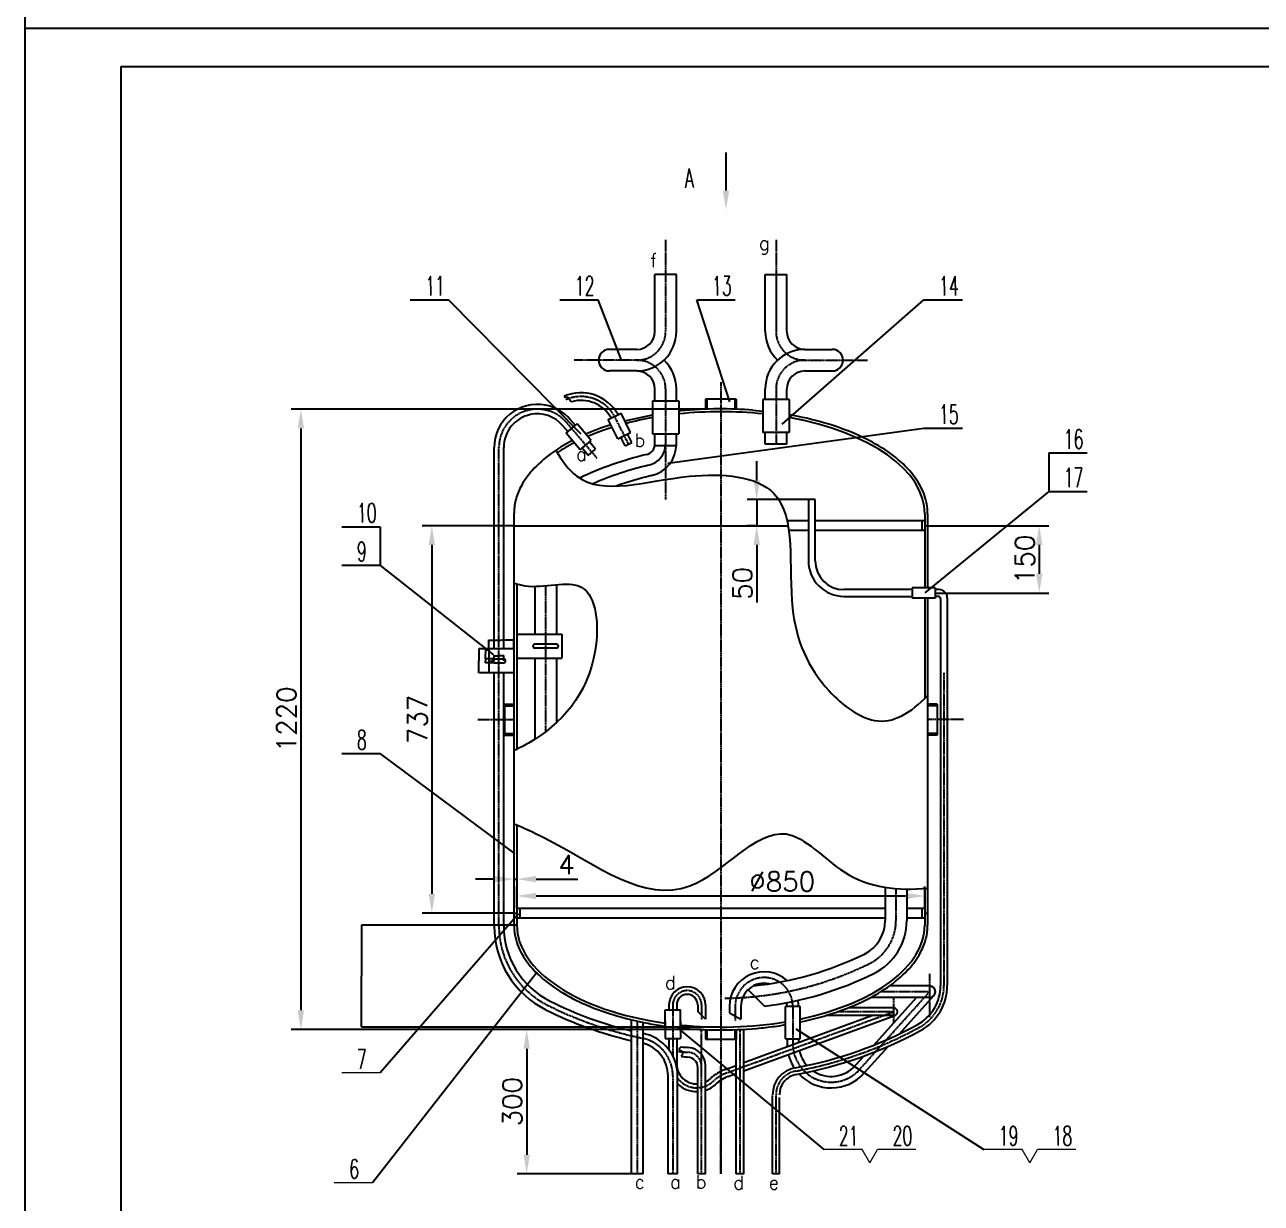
# Model space of a CAD drawing. Header units: inches. Extents: x 0 to 7007, y -4752 to 4752.
# Drawn here: x 0 to 2577, y -2449 to 7 of the extents above; entities that cross this region are included whole.
import ezdxf

# ---------------------------------------------------------------- set-up
doc = ezdxf.new("R2010")
doc.units = ezdxf.units.IN
doc.header["$MEASUREMENT"] = 0
doc.linetypes.add('DHX', pattern=[3.36, 2.5, -0.4, 0.06, -0.4])
doc.layers.add('jj', color=1, linetype='Continuous')
doc.layers.add('细直线', color=7, linetype='Continuous', lineweight=15)
doc.styles.add('HZ', font='txt.shx', dxfattribs={"width": 0.6, "height": 5, "bigfont": 'hztxt.shx'})
doc.styles.get("Standard").update_dxf_attribs({"font": 'txt', "bigfont": 'gbcbig.shx'})
doc.dimstyles.get("Standard").update_dxf_attribs({"dimtxt": 0.18, "dimasz": 0.18, "dimexe": 0.18, "dimexo": 0.0625, "dimgap": 0.09, "dimtad": 0, "dimtih": 1, "dimtoh": 1, "dimdec": 4, "dimzin": 0, "dimdsep": 46, "dimtxsty": 'Standard', "dimcen": 0.09, "dimadec": 0, "dimazin": 0, "dimtfac": 1, "dimtdec": 4, "dimtofl": 0, "dimtmove": 0, "dimatfit": 3, "dimfxl": 0, "dimtolj": 1, "dimtzin": 0, "dimarcsym": 0})
doc.dimstyles.new('xie大字体ISO-25', dxfattribs={"dimtxt": 40, "dimasz": 40, "dimexe": 20, "dimexo": 0, "dimgap": 10, "dimtad": 1, "dimtxsty": 'Standard', "dimcen": 2.5, "dimadec": 0, "dimazin": 0, "dimtfac": 1, "dimtmove": 0, "dimatfit": 3, "dimfxl": 0, "dimarcsym": 0})

# ---------------------------------------------------------------- blocks, each defined once
blk = doc.blocks.new('*D136')
at = {"color": 0, "lineweight": -2}
for p, q in [((1019.5, -1037), (828.3, -1037)), ((848.3, -1077), (848.3, -1804)), ((1019.5, -1844), (828.3, -1844))]:
    blk.add_line(p, q, dxfattribs=at)
at = {"color": 0}
for points in [[(841.6, -1077), (854.9, -1077), (848.3, -1037)], [(841.6, -1804), (854.9, -1804), (848.3, -1844)]]:
    blk.add_solid(points, dxfattribs=at)
at = {"layer": 'DEFPOINTS', "color": 0}
for p in [(1019.5, -1037), (848.3, -1844), (1019.5, -1844)]:
    blk.add_point(p, dxfattribs=at)
at = {"color": 0, "insert": (818.3, -1440.5), "char_height": 40, "attachment_point": 5, "rotation": 90}
blk.add_mtext('737', dxfattribs=at)
blk = doc.blocks.new('*D137')
at = {"color": 0, "lineweight": -2}
for p, q in [((1410.5, -2086.6), (1026, -2086.6)), ((1046, -2126.6), (1046, -2347.5)), ((1264.7, -2387.5), (1026, -2387.5))]:
    blk.add_line(p, q, dxfattribs=at)
at = {"color": 0}
for points in [[(1039.3, -2126.6), (1052.6, -2126.6), (1046, -2086.6)], [(1039.3, -2347.5), (1052.6, -2347.5), (1046, -2387.5)]]:
    blk.add_solid(points, dxfattribs=at)
at = {"layer": 'DEFPOINTS', "color": 0}
for p in [(1410.5, -2086.6), (1046, -2387.5), (1264.7, -2387.5)]:
    blk.add_point(p, dxfattribs=at)
at = {"color": 0, "insert": (1016, -2237.1), "char_height": 40, "attachment_point": 5, "rotation": 90}
blk.add_mtext('300', dxfattribs=at)
blk = doc.blocks.new('*D138')
at = {"color": 0, "lineweight": -2}
for p, q in [((1025.5, -1834), (1025.5, -1788.4)), ((1875.5, -1834), (1875.5, -1788.4)), ((1065.5, -1808.4), (1835.5, -1808.4))]:
    blk.add_line(p, q, dxfattribs=at)
at = {"color": 0}
for points in [[(1065.5, -1801.8), (1065.5, -1815.1), (1025.5, -1808.4)], [(1835.5, -1801.8), (1835.5, -1815.1), (1875.5, -1808.4)]]:
    blk.add_solid(points, dxfattribs=at)
at = {"layer": 'DEFPOINTS', "color": 0}
for p in [(1875.5, -1808.4), (1025.5, -1834), (1875.5, -1834)]:
    blk.add_point(p, dxfattribs=at)
at = {"color": 0, "insert": (1578.5, -1778.4), "char_height": 40, "attachment_point": 5}
blk.add_mtext('%%c850', dxfattribs=at)
blk = doc.blocks.new('*D139')
at = {"color": 0, "lineweight": -2}
for p, q in [((1019.5, -1660.5), (1019.5, -1793.3)), ((1025.5, -1660.5), (1025.5, -1793.3)), ((979.5, -1773.3), (939.5, -1773.3)), ((1019.5, -1773.3), (1025.5, -1773.3)), ((1065.5, -1773.3), (1152.2, -1773.3))]:
    blk.add_line(p, q, dxfattribs=at)
at = {"color": 0}
for points in [[(979.5, -1766.6), (979.5, -1780), (1019.5, -1773.3)], [(1065.5, -1766.6), (1065.5, -1780), (1025.5, -1773.3)]]:
    blk.add_solid(points, dxfattribs=at)
at = {"layer": 'DEFPOINTS', "color": 0}
for p in [(1019.5, -1660.5), (1025.5, -1660.5), (1025.5, -1773.3)]:
    blk.add_point(p, dxfattribs=at)
at = {"color": 0, "insert": (1128.8, -1743.3), "char_height": 40, "attachment_point": 5}
blk.add_mtext('4', dxfattribs=at)
blk = doc.blocks.new('*D140')
at = {"color": 0, "lineweight": -2}
for p, q in [((1418.5, -794.1), (555.4, -794.1)), ((575.4, -834.1), (575.4, -2046.6)), ((1026, -2086.6), (555.4, -2086.6))]:
    blk.add_line(p, q, dxfattribs=at)
at = {"color": 0}
for points in [[(568.7, -834.1), (582, -834.1), (575.4, -794.1)], [(568.7, -2046.6), (582, -2046.6), (575.4, -2086.6)]]:
    blk.add_solid(points, dxfattribs=at)
at = {"layer": 'DEFPOINTS', "color": 0}
for p in [(1418.5, -794.1), (575.4, -2086.6), (1026, -2086.6)]:
    blk.add_point(p, dxfattribs=at)
at = {"color": 0, "insert": (545.4, -1440.4), "char_height": 40, "attachment_point": 5, "rotation": 90}
blk.add_mtext('1220', dxfattribs=at)
blk = doc.blocks.new('*D141')
at = {"color": 0, "lineweight": -2}
for p, q in [((1525.3, -942.6), (1525.3, -902.6)), ((1647.1, -982.6), (1505.3, -982.6)), ((1525.3, -982.6), (1525.3, -1037)), ((1525.3, -1037), (1505.3, -1037)), ((1525.3, -1077), (1525.3, -1197))]:
    blk.add_line(p, q, dxfattribs=at)
at = {"color": 0}
for points in [[(1518.7, -942.6), (1532, -942.6), (1525.3, -982.6)], [(1518.7, -1077), (1532, -1077), (1525.3, -1037)]]:
    blk.add_solid(points, dxfattribs=at)
at = {"layer": 'DEFPOINTS', "color": 0}
for p in [(1647.1, -982.6), (1525.3, -1037), (1525.3, -1037)]:
    blk.add_point(p, dxfattribs=at)
at = {"color": 0, "insert": (1495.3, -1157), "char_height": 40, "attachment_point": 5, "rotation": 90}
blk.add_mtext('50', dxfattribs=at)
blk = doc.blocks.new('*D142')
at = {"color": 0, "lineweight": -2}
for p, q in [((1881.5, -1037), (2134, -1037)), ((2114, -1077), (2114, -1137.2)), ((1897, -1177.2), (2134, -1177.2))]:
    blk.add_line(p, q, dxfattribs=at)
at = {"color": 0}
for points in [[(2107.3, -1077), (2120.6, -1077), (2114, -1037)], [(2107.3, -1137.2), (2120.6, -1137.2), (2114, -1177.2)]]:
    blk.add_solid(points, dxfattribs=at)
at = {"layer": 'DEFPOINTS', "color": 0}
for p in [(1881.5, -1037), (1897, -1177.2), (2114, -1177.2)]:
    blk.add_point(p, dxfattribs=at)
at = {"color": 0, "insert": (2084, -1107.1), "char_height": 40, "attachment_point": 5, "rotation": 90}
blk.add_mtext('150', dxfattribs=at)
blk = doc.blocks.new('*D152')
at = {"layer": 'DEFPOINTS', "color": 0}
for p in [(701.7, -1869), (1025.5, -1869), (1450.5, -2081.5)]:
    blk.add_point(p, dxfattribs=at)
at = {"layer": 'jj', "color": 0, "lineweight": -2}
for p, q in [((1025.4, -1869), (701.5, -1869)), ((701.7, -1869.2), (701.7, -1975.1)), ((701.7, -2081.3), (701.7, -1975.5)), ((1450.4, -2081.5), (701.5, -2081.5))]:
    blk.add_line(p, q, dxfattribs=at)
at = {"layer": 'jj', "color": 0}
for points in [[(701.6, -1869.2), (701.7, -1869.2), (701.7, -1869)], [(701.6, -2081.3), (701.7, -2081.3), (701.7, -2081.5)]]:
    blk.add_solid(points, dxfattribs=at)
at = {"layer": 'jj', "color": 0, "insert": (701.7, -1975.3), "char_height": 0.18, "attachment_point": 5}
blk.add_mtext('\\A1;212.4996', dxfattribs=at)
blk = doc.blocks.new('*D165')
at = {"layer": 'DEFPOINTS', "color": 0}
for p in [(1019.5, -1275.1), (967.1, -1293.6), (1019.5, -1293.6)]:
    blk.add_point(p, dxfattribs=at)
at = {"layer": 'jj', "color": 0, "lineweight": -2}
for p, q in [((967.1, -1293.5), (967.1, -1274.9)), ((967.3, -1275.1), (992.7, -1275.1)), ((1019.3, -1275.1), (993.9, -1275.1)), ((1019.5, -1293.5), (1019.5, -1274.9))]:
    blk.add_line(p, q, dxfattribs=at)
at = {"layer": 'jj', "color": 0}
for points in [[(967.3, -1275), (967.3, -1275.1), (967.1, -1275.1)], [(1019.3, -1275), (1019.3, -1275.1), (1019.5, -1275.1)]]:
    blk.add_solid(points, dxfattribs=at)
at = {"layer": 'jj', "color": 0, "insert": (993.3, -1275.1), "char_height": 0.18, "attachment_point": 5}
blk.add_mtext('\\A1;52.3529', dxfattribs=at)
blk = doc.blocks.new('*D166')
at = {"layer": 'DEFPOINTS', "color": 0}
for p in [(967.1, -1293.5), (946.5, -1343.6), (967.1, -1343.6)]:
    blk.add_point(p, dxfattribs=at)
at = {"layer": 'jj', "color": 0, "lineweight": -2}
for p, q in [((967.1, -1293.5), (946.3, -1293.5)), ((946.5, -1293.7), (946.5, -1318.4)), ((946.5, -1343.4), (946.5, -1318.7)), ((967.1, -1343.6), (946.3, -1343.6))]:
    blk.add_line(p, q, dxfattribs=at)
at = {"layer": 'jj', "color": 0}
for points in [[(946.4, -1293.7), (946.5, -1293.7), (946.5, -1293.5)], [(946.4, -1343.4), (946.5, -1343.4), (946.5, -1343.6)]]:
    blk.add_solid(points, dxfattribs=at)
at = {"layer": 'jj', "color": 0, "insert": (946.5, -1318.6), "char_height": 0.18, "attachment_point": 5}
blk.add_mtext('\\A1;50.0625', dxfattribs=at)
blk = doc.blocks.new('*D167')
at = {"layer": 'DEFPOINTS', "color": 0}
for p in [(998.1, -1307.8), (978.1, -1318.6), (998.1, -1318.6)]:
    blk.add_point(p, dxfattribs=at)
at = {"layer": 'jj', "color": 0, "lineweight": -2}
for p, q in [((978.1, -1318.5), (978.1, -1307.6)), ((978.3, -1307.8), (987.6, -1307.8)), ((998, -1307.8), (988.7, -1307.8)), ((998.1, -1318.5), (998.1, -1307.6))]:
    blk.add_line(p, q, dxfattribs=at)
at = {"layer": 'jj', "color": 0}
for points in [[(978.3, -1307.8), (978.3, -1307.8), (978.1, -1307.8)], [(998, -1307.8), (998, -1307.8), (998.1, -1307.8)]]:
    blk.add_solid(points, dxfattribs=at)
at = {"layer": 'jj', "color": 0, "insert": (988.1, -1307.8), "char_height": 0.18, "attachment_point": 5}
blk.add_mtext('\\A1;20.0000', dxfattribs=at)
blk = doc.blocks.new('*D168')
at = {"layer": 'DEFPOINTS', "color": 0}
for p in [(960, -1322.6), (978.1, -1314.6), (978.1, -1322.6)]:
    blk.add_point(p, dxfattribs=at)
at = {"layer": 'jj', "color": 0, "lineweight": -2}
for p, q in [((978.1, -1314.6), (959.8, -1314.6)), ((978.1, -1322.6), (959.8, -1322.6)), ((960, -1314.8), (960, -1318.4)), ((960, -1322.4), (960, -1318.8))]:
    blk.add_line(p, q, dxfattribs=at)
at = {"layer": 'jj', "color": 0}
for points in [[(960, -1314.8), (960.1, -1314.8), (960, -1314.6)], [(960, -1322.4), (960.1, -1322.4), (960, -1322.6)]]:
    blk.add_solid(points, dxfattribs=at)
at = {"layer": 'jj', "color": 0, "insert": (960, -1318.6), "char_height": 0.18, "attachment_point": 5}
blk.add_mtext('\\A1;8.0000', dxfattribs=at)
blk = doc.blocks.new('*D169')
at = {"layer": 'DEFPOINTS', "color": 0}
for p in [(960, -1293.6), (978.1, -1293.6), (978.1, -1314.6)]:
    blk.add_point(p, dxfattribs=at)
at = {"layer": 'jj', "color": 0, "lineweight": -2}
for p, q in [((978, -1293.6), (959.8, -1293.6)), ((960, -1293.8), (960, -1303.9)), ((960, -1314.4), (960, -1304.3)), ((978, -1314.6), (959.8, -1314.6))]:
    blk.add_line(p, q, dxfattribs=at)
at = {"layer": 'jj', "color": 0}
for points in [[(960, -1293.8), (960.1, -1293.8), (960, -1293.6)], [(960, -1314.4), (960.1, -1314.4), (960, -1314.6)]]:
    blk.add_solid(points, dxfattribs=at)
at = {"layer": 'jj', "color": 0, "insert": (960, -1304.1), "char_height": 0.18, "attachment_point": 5}
blk.add_mtext('\\A1;21.0000', dxfattribs=at)
blk = doc.blocks.new('*D170')
at = {"layer": 'DEFPOINTS', "color": 0}
for p in [(967.1, -1318.6), (967.1, -1319.1), (978.1, -1318.6)]:
    blk.add_point(p, dxfattribs=at)
at = {"layer": 'jj', "color": 0, "lineweight": -2}
for p, q in [((967.1, -1318.7), (967.1, -1319.3)), ((967.3, -1319.1), (972.1, -1319.1)), ((978, -1319.1), (973.1, -1319.1)), ((978.1, -1318.7), (978.1, -1319.3))]:
    blk.add_line(p, q, dxfattribs=at)
at = {"layer": 'jj', "color": 0}
for points in [[(967.3, -1319.1), (967.3, -1319.2), (967.1, -1319.1)], [(978, -1319.1), (978, -1319.2), (978.1, -1319.1)]]:
    blk.add_solid(points, dxfattribs=at)
at = {"layer": 'jj', "color": 0, "insert": (972.6, -1319.1), "char_height": 0.18, "attachment_point": 5}
blk.add_mtext('\\A1;11.0000', dxfattribs=at)

msp = doc.modelspace()

# ---------------------------------------------------------------- linework, layer by layer
at = {"color": 0}
for p, q in [((0.00001, 4752), (0.00001, 0)), ((0.00001, 0), (6720.00001, 0)), ((0.00001, 0), (6720.00001, 0)), ((0.00001, 0), (0.00001, -4752)), ((200.00001, -80), (6640.00001, -80)), ((200.00001, -80), (200.00001, -4672)), ((1357.99009, -513.38715), (1312.99009, -513.38715)), ((1312.99009, -632.0864), (1312.99009, -513.38715)), ((1357.99009, -632.0864), (1357.99009, -513.38715)), ((1542.99008, -513.38714), (1587.99008, -513.38713)), ((1542.99009, -632.08639), (1542.99008, -513.38714)), ((1587.99009, -632.08638), (1587.99008, -513.38713)), ((803.07401, -565.99818), (883.07401, -565.99818)), ((1159.82636, -845.99375), (883.07401, -565.99818)), ((1114.80632, -565.99818), (1194.80632, -565.99818)), ((1243.33091, -692.0864), (1194.80632, -565.99818)), ((1469.34957, -778.87182), (1400.67055, -565.99818)), ((1400.67055, -565.99818), (1480.67055, -565.99818)), ((1578.1775, -825.56512), (1873.7605, -565.99818)), ((1873.7605, -565.99818), (1953.7605, -565.99818)), ((1275.49009, -669.5864), (1218.30029, -669.5864)), ((1625.4901, -669.58638), (1682.6799, -669.58637)), ((1275.49009, -714.5864), (1218.30029, -714.5864)), ((1625.49011, -714.58638), (1682.6799, -714.58637)), ((1312.99009, -776.42378), (1312.99009, -752.0864)), ((1357.99009, -776.42378), (1357.99009, -752.0864)), ((1542.99011, -774.06794), (1542.99011, -752.08639)), ((1587.99011, -774.06794), (1587.99011, -752.08638)), ((1307.99009, -776.42378), (1307.99009, -845.31011)), ((1307.99009, -776.42378), (1362.99009, -776.42378)), ((1362.99009, -776.42378), (1362.99009, -845.31011)), ((1418.49009, -773.5241), (1418.49009, -794.12355)), ((1482.49009, -773.5241), (1418.49009, -773.5241)), ((1421.49009, -773.5241), (1421.49009, -794.12355)), ((1479.49009, -773.5241), (1479.49009, -794.12366)), ((1482.49009, -773.5241), (1482.49009, -794.12366)), ((1517.49063, -796.16244), (1537.99012, -798.21796)), ((1537.99012, -774.06794), (1537.99013, -842.95428)), ((1592.99012, -774.06794), (1537.99012, -774.06794)), ((1592.99012, -774.06794), (1592.99013, -842.95427)), ((1147.36427, -828.22172), (1136.5694, -815.58443)), ((1215.73433, -815.58324), (1242.6036, -802.23998)), ((1235.74921, -855.88714), (1215.73433, -815.58324)), ((1262.61848, -842.54389), (1242.6036, -802.23998)), ((1250.73405, -818.61225), (1307.99009, -805.83229)), ((1132.15711, -841.2118), (1121.36224, -828.57452)), ((1128.35532, -844.45932), (1151.16606, -824.9742)), ((1157.583, -878.67544), (1128.35532, -844.45932)), ((1180.39375, -859.19032), (1151.16606, -824.9742)), ((1235.74921, -855.88714), (1262.61848, -842.54389)), ((1265.24449, -863.57016), (1256.34898, -845.65731)), ((1307.99009, -845.31011), (1362.99009, -845.31011)), ((1312.99005, -866.92015), (1312.99009, -845.31011)), ((1312.99005, -866.92015), (1312.99005, -845.31011)), ((1340.15313, -906.58707), (1873.7605, -833.64393)), ((1357.99005, -866.92015), (1357.99005, -845.31011)), ((1357.99009, -870.48063), (1357.99009, -845.31011)), ((1592.99013, -842.95427), (1537.99013, -842.95428)), ((1542.99013, -866.92015), (1542.99012, -842.95428)), ((1587.99013, -866.92015), (1587.99012, -842.95427)), ((1873.7605, -833.64393), (1953.7605, -833.64393)), ((978.13717, -1293.60025), (978.13717, -874.0398)), ((998.13717, -1293.60025), (998.13717, -874.0398)), ((1157.583, -878.67544), (1180.39375, -859.19032)), ((1174.37487, -890.63508), (1161.38479, -875.42792)), ((1189.58204, -877.645), (1176.59196, -862.43784)), ((1250.91421, -870.68656), (1242.01871, -852.77371)), ((1250.91421, -870.68656), (1265.24449, -863.57016)), ((1312.99005, -870.52863), (1312.99005, -866.92015)), ((1357.99009, -870.48063), (1312.99005, -870.52863)), ((1587.99013, -866.92015), (1542.99013, -866.92015)), ((1174.37487, -890.63508), (1189.58204, -877.645)), ((2133.69796, -885.44291), (2213.69796, -885.44291)), ((2133.69796, -885.44291), (2133.69796, -965.44291)), ((2133.69796, -965.44291), (1875.49009, -1176.87465)), ((2133.69796, -965.44291), (2213.69796, -965.44291)), ((1647.133, -982.55756), (1633.133, -982.55756)), ((1633.133, -982.55756), (1633.133, -1110.15213)), ((1647.133, -1110.15213), (1647.133, -982.55756)), ((1019.49009, -1012.02406), (1019.49009, -1067.63761)), ((1633.133, -1027.02406), (1588.60885, -1027.02406)), ((1835.74158, -1027.02406), (1647.133, -1027.02406)), ((1875.49009, -1027.02406), (1835.74158, -1027.02406)), ((1869.49009, -1027.02406), (1869.49009, -1047.02406)), ((1875.49009, -1012.02406), (1875.49009, -1166.15213)), ((1881.49009, -1012.02406), (1881.49009, -1166.15213)), ((660.73071, -1039.1353), (740.73071, -1039.1353)), ((740.73071, -1039.1353), (740.73071, -1119.1353)), ((1019.49009, -1037.02406), (1590.54481, -1037.02406)), ((1633.133, -1047.02406), (1592.05991, -1047.02406)), ((1837.98118, -1047.02406), (1647.133, -1047.02406)), ((1875.49009, -1047.02406), (1837.98118, -1047.02406)), ((1875.49009, -1037.02406), (1881.49009, -1037.02406)), ((1019.49009, -1067.63761), (1019.49009, -1869.02468)), ((660.73071, -1119.1353), (740.73071, -1119.1353)), ((977.20806, -1306.29311), (740.73071, -1119.1353)), ((1025.49009, -1158.37033), (1025.49009, -1502.72506)), ((1062.99009, -1163.26259), (1062.99009, -1263.05153)), ((1062.99009, -1163.26259), (1062.99009, -1170.15213)), ((1107.99009, -1159.72299), (1107.99009, -1263.05153)), ((1107.99009, -1159.72299), (1107.99009, -1170.15213)), ((1849.52372, -1170.15213), (1707.133, -1170.15213)), ((1707.133, -1184.15213), (1849.52372, -1184.15213)), ((1897.04407, -1166.15213), (1849.52372, -1166.15213)), ((1849.52372, -1166.15213), (1849.52372, -1188.15213)), ((1897.04407, -1166.15213), (1897.04407, -1188.15213)), ((1905.49009, -1170.15213), (1897.04407, -1170.15213)), ((1903.49009, -1184.15213), (1897.04407, -1184.15213)), ((1897.04407, -1188.15213), (1849.52372, -1188.15213)), ((1875.49009, -1188.15213), (1875.49009, -1397.02293)), ((1881.49009, -1188.15213), (1881.49009, -1869.02422)), ((1908.49009, -1189.15213), (1908.49009, -1994.83364)), ((1922.49009, -1187.15213), (1922.49009, -1994.83364)), ((1025.49009, -1263.05153), (1118.99009, -1263.05153)), ((1107.99009, -1284.05153), (1062.99009, -1284.05153)), ((1118.99009, -1263.05153), (1118.99009, -1313.05153)), ((967.13717, -1293.60025), (967.13717, -1343.60025)), ((1019.49009, -1293.60025), (967.13717, -1293.60025)), ((1025.49009, -1313.05153), (1118.99009, -1313.05153)), ((1107.99009, -1292.05153), (1062.99009, -1292.05153)), ((1062.99009, -1313.05153), (1062.99009, -1481.87664)), ((1107.99009, -1313.05153), (1107.99009, -1447.41521)), ((978.13717, -1314.60025), (998.13717, -1314.60025)), ((978.13717, -1322.60025), (998.13717, -1322.60025)), ((1019.49009, -1343.60025), (967.13717, -1343.60025)), ((978.13717, -1871.02883), (978.13717, -1343.60025)), ((998.13717, -1871.02883), (998.13717, -1343.60025)), ((999.49009, -1409.02422), (999.49009, -1473.02422)), ((999.49009, -1409.02422), (1019.49009, -1409.02422)), ((999.49009, -1412.02422), (1019.49009, -1412.02422)), ((1901.49009, -1409.02422), (1881.49009, -1409.02422)), ((1901.49009, -1412.02422), (1881.49009, -1412.02422)), ((1901.49009, -1409.02422), (1901.49009, -1473.02422)), ((999.49009, -1470.02422), (1019.49009, -1470.02422)), ((999.49009, -1473.02422), (1019.49009, -1473.02422)), ((1901.49009, -1470.02422), (1881.49009, -1470.02422)), ((1901.49009, -1473.02422), (1881.49009, -1473.02422)), ((660.73071, -1511.72437), (740.73071, -1511.72437)), ((1022.26687, -1720.58971), (740.73071, -1511.72437)), ((1019.49009, -1660.50386), (1019.49009, -1869.02467)), ((1025.49009, -1660.50386), (1025.49009, -1869.02467)), ((1792.99009, -1790.28009), (1792.99009, -1859.83176)), ((1837.99009, -1793.98575), (1837.99009, -1859.83176)), ((1875.49009, -1792.80543), (1875.49009, -1869.02422)), ((1028.62199, -1845.85228), (740.73071, -2177.06667)), ((1019.49009, -1844.02422), (1025.49009, -1844.02422)), ((1025.49009, -1834.02422), (1792.99009, -1834.02422)), ((1025.49009, -1854.02422), (1792.99009, -1854.02422)), ((1031.49009, -1834.02422), (1031.49009, -1854.02422)), ((1837.99009, -1834.02422), (1875.49009, -1834.02422)), ((1837.99009, -1854.02422), (1875.49009, -1854.02422)), ((1869.49009, -1834.02422), (1869.49009, -1854.02422)), ((1875.49009, -1844.02422), (1881.49009, -1844.02422)), ((1067.95742, -1966.91749), (724.98517, -2405.81914)), ((1507.16669, -2003.85329), (1541.57335, -2038.25994)), ((1885.49009, -1995.89822), (1801.96765, -1995.89822)), ((1342.49009, -2035.55812), (1342.49009, -2045.55812)), ((1358.49009, -2035.55812), (1358.49009, -2045.55812)), ((1402.49009, -2035.55812), (1402.49009, -2049.09226)), ((1418.49009, -2035.55812), (1418.49009, -2065.09226)), ((1885.49009, -2019.89822), (1762.91073, -2019.89822)), ((1769.0104, -2119.21033), (1858.51982, -2019.89822)), ((1822.546, -2095.65963), (1894.40388, -2015.93216)), ((1334.49009, -2082.54851), (1334.49009, -2045.55812)), ((1334.49009, -2045.55812), (1366.49009, -2045.55812)), ((1366.49009, -2081.36649), (1366.49009, -2045.55812)), ((1418.49009, -2065.09226), (1402.49009, -2049.09226)), ((1468.49009, -2038.4011), (1468.49009, -2051.59744)), ((1468.49009, -2051.59744), (1492.49009, -2065.36706)), ((1492.49009, -2038.4011), (1492.49009, -2065.36706)), ((1498.49009, -2172.59113), (1813.24262, -2057.25345)), ((1498.49009, -2155.55073), (1765.40704, -2057.74189)), ((1585.49009, -2106.30563), (1585.49009, -2038.4011)), ((1615.49009, -2038.4011), (1585.49009, -2038.4011)), ((1615.49009, -2106.30563), (1615.49009, -2038.4011)), ((1810.49009, -2057.74189), (1668.34273, -2057.74189)), ((1810.49009, -2041.74189), (1715.15318, -2041.74189)), ((1264.68173, -2387.52419), (1264.68173, -2066.31195)), ((1288.68173, -2387.52419), (1288.68173, -2071.64504)), ((1334.49009, -2068.56773), (1334.49009, -2105.55812)), ((1359.51875, -2082.1954), (1664.96339, -2336.86991)), ((1366.49009, -2069.74974), (1366.49009, -2105.55812)), ((1418.49009, -2086.92462), (1418.49009, -2107.06519)), ((1421.49009, -2087.03181), (1421.49009, -2107.06519)), ((1479.49009, -2087.03196), (1479.49009, -2107.06519)), ((1482.49009, -2086.92474), (1482.49009, -2107.06519)), ((1482.49009, -2387.52419), (1482.49009, -2086.92474)), ((1498.49009, -2387.52419), (1498.49009, -2086.17356)), ((1571.97531, -2078.72287), (1585.49009, -2076.25778)), ((1606.95892, -2085.32136), (1998.293, -2336.86991)), ((1334.49009, -2105.55812), (1366.49009, -2105.55812)), ((1342.49009, -2105.55812), (1342.49009, -2114.36884)), ((1342.49009, -2105.55812), (1342.49009, -2129.02581)), ((1358.49009, -2105.55812), (1358.49009, -2115.94619)), ((1358.49009, -2105.55812), (1358.49009, -2158.04656)), ((1418.49009, -2107.06519), (1482.49009, -2107.06519)), ((1585.49009, -2106.30563), (1615.49009, -2106.30563)), ((1588.49009, -2106.30563), (1588.49009, -2116.30563)), ((1612.49009, -2106.30563), (1612.49009, -2113.77666)), ((1743.96375, -2182.84787), (1798.89957, -2121.89572)), ((1418.49009, -2387.52419), (1418.49009, -2161.94469)), ((1459.61666, -2169.79548), (1482.49009, -2161.41376)), ((1726.13617, -2166.77998), (1748.4283, -2142.0465)), ((1340.49009, -2387.52419), (1340.49009, -2183.02581)), ((1360.49009, -2387.52419), (1360.49009, -2183.02581)), ((1402.49009, -2387.52419), (1402.49009, -2165.9551)), ((1465.12172, -2184.8186), (1482.49009, -2178.45415)), ((1558.49009, -2387.52419), (1558.49009, -2223.80639)), ((1572.49009, -2387.52419), (1572.49009, -2228.19272)), ((1288.68173, -2387.52419), (1264.68173, -2387.52419)), ((1360.49009, -2387.52419), (1340.49009, -2387.52419)), ((1418.49009, -2387.52419), (1402.49009, -2387.52419)), ((1498.49009, -2387.52419), (1482.49009, -2387.52419)), ((1572.49009, -2387.52419), (1558.49009, -2387.52419))]:
    msp.add_line(p, q, dxfattribs=at)
msp.add_line((1461.35021, -338.69633), (1461.35021, -259.47601))
at = {"linetype": 'DHX'}
for p, q in [((1335.49009, -441.61091), (1335.49009, -632.0864)), ((1565.49007, -441.61089), (1565.49009, -632.08639)), ((1565.49008, -507.93589), (1565.49009, -632.08639)), ((1275.49009, -692.0864), (1144.55778, -692.0864)), ((1625.4901, -692.08638), (1756.42241, -692.08636)), ((1450.49009, -737.90802), (1450.49009, -2387.52419)), ((1335.49009, -752.0864), (1335.49009, -982.68226)), ((1565.49011, -752.08639), (1565.49013, -866.92034)), ((1192.50412, -896.46217), (1128.96582, -822.07948)), ((1258.07935, -867.12836), (1230.84666, -812.28998)), ((988.13717, -1871.02883), (988.13717, -874.0398)), ((1085.49009, -1161.883), (1085.49009, -1466.25992)), ((1915.49009, -1343.43142), (1915.49009, -1994.83364)), ((944.49009, -1441.02422), (1019.49009, -1441.02422)), ((1956.49009, -1441.02422), (1881.49009, -1441.02422)), ((1815.49009, -1792.95737), (1815.49009, -1859.83176)), ((1885.49009, -1970.82713), (1885.49009, -2061.02709)), ((1735.04996, -2174.81393), (1885.49009, -2007.89822)), ((1885.49009, -2007.89822), (1783.86667, -2007.89822)), ((1350.49009, -2035.55812), (1350.49009, -2141.79475)), ((1410.49009, -2035.55812), (1410.49009, -2066.47183)), ((1810.49009, -2019.89822), (1810.49009, -2073.18796)), ((1462.36919, -2177.30704), (1810.49009, -2049.74189)), ((1480.49009, -2038.4011), (1480.49009, -2069.23715)), ((1600.49009, -2038.4011), (1600.49009, -2116.30563)), ((1810.49009, -2049.74189), (1693.40469, -2049.74189)), ((1276.68173, -2387.52419), (1276.68173, -2069.0885)), ((1410.49009, -2387.52419), (1410.49009, -2086.58698)), ((1490.49009, -2387.52419), (1490.49009, -2086.58698)), ((1450.49009, -2387.52419), (1450.49009, -2163.9499)), ((1350.49009, -2183.02581), (1350.49009, -2387.52419)), ((1565.49009, -2387.52419), (1565.49009, -2222.52419))]:
    msp.add_line(p, q, dxfattribs=at)
for centre, radius, start, end in [((1275.49009, -632.0864), 60, 270, 0), ((1625.49009, -632.08638), 60, 180.00000801, 270.00000801), ((1275.49009, -752.0864), 60, 0, 90), ((1625.49011, -752.08638), 60, 90.00000801, 180.00000801), ((1159.19528, -847.87199), 80, 26.40895433, 113.68987431), ((1068.13717, -874.0398), 80, 40.5042226, 180), ((1173.13717, -1871.02883), 185, 180, 243.4266322), ((1715.49009, -1859.83176), 100, 296.21026946, 0), ((1450.49009, -1321.52422), 700, 270.70092525, 296.21026946), ((1540.49009, -2038.4011), 60, 0, 180), ((1380.49009, -2035.55812), 30, 0, 180), ((1815.49009, -1994.83364), 100, 298.49774571, 0), ((1450.49009, -1316.52422), 805, 243.4266322, 258.26474253), ((1450.49009, -1322.52419), 865, 280.38885782, 298.49774571), ((1270.49009, -2183.02581), 80, 0, 78.26474253), ((1470.49009, -917.19411), 1220, 264.80467203, 265.87113128), ((1380.49009, -2163.9499), 30, 0, 85.87113128), ((1680.49009, -2116.30563), 80, 180, 313), ((1400.49009, -2158.04656), 50, 216.86989765, 313.45039173), ((1489.8945, -2252.42267), 80, 110.12481591, 133.45039173), ((1615.49009, -2222.52419), 50, 100.38885782, 180)]:
    msp.add_arc(centre, radius, start, end, dxfattribs=at)
at = {"color": 0}
for centre, radius, start, end in [((1275.49009, -632.0864), 82.5, 270, 0), ((1275.49009, -632.0864), 37.5, 270, 0), ((1625.49009, -632.08638), 82.5, 180.00000801, 226.65824978), ((1625.49009, -632.08638), 37.5, 180.00000801, 270.00000801), ((1218.30029, -692.0864), 22.5, 90, 270), ((1625.49011, -752.08638), 82.5, 90.00000801, 180.00000801), ((1682.67989, -692.0864), 22.5, 270, 90), ((1275.49009, -752.0864), 82.5, 0, 46.65824177), ((1275.49009, -752.0864), 37.5, 0, 90), ((1625.49011, -752.08638), 37.5, 90.00000801, 180.00000801), ((1159.19528, -847.87199), 88, 28.86561531, 113.59556796), ((1068.13717, -874.0398), 90, 79.25552625, 180), ((1069.58305, -871.84879), 87.48056, 40.02816819, 79.98580532), ((1159.19528, -847.87199), 72, 29.41199482, 106.02950255), ((1068.13717, -874.0398), 70, 101.7206828, 180), ((1067.18371, -875.1758), 71.46322, 40.70024208, 101.05844516), ((1290.49005, -866.92014), 22.5, 283.1175957, 359.99999199), ((1290.49005, -866.92014), 45, 283.1175957, 359.99999199), ((1290.49005, -866.92014), 67.5, 283.1175957, 359.99999199), ((1450.49009, -1553.5241), 682.5, 103.1175957, 115.555393), ((1450.49009, -1553.5241), 660, 103.1175957, 113.83403122), ((1450.49009, -1553.5241), 637.5, 103.1175957, 109.99589788), ((1707.133, -1110.15213), 74, 180, 270), ((1707.133, -1110.15213), 60, 180, 270), ((1903.49009, -1189.15213), 5, 0, 90), ((1905.49009, -1187.15213), 17, 0, 90), ((1062.99009, -1288.05153), 4, 90, 270), ((1107.99009, -1288.05153), 4, 270, 90), ((978.13717, -1318.60025), 4, 90, 270), ((998.13717, -1318.60025), 4, 270, 90), ((1173.13717, -1871.02883), 195, 180, 243.4266322), ((1173.13717, -1871.02883), 175, 180, 243.4266322), ((1715.49009, -1859.83176), 77.5, 296.21026946, 0), ((1715.49009, -1859.83176), 122.5, 296.21026946, 0), ((1450.49009, -1321.52422), 677.5, 275.78876599, 296.21026946), ((1540.49009, -2038.4011), 72, 48.10717228, 180), ((1450.49009, -1321.52422), 722.5, 277.24236576, 296.21026946), ((1380.49009, -2035.55812), 38, 0, 180), ((1540.49009, -2038.4011), 48, 77.47884248, 180), ((1815.49009, -1994.83364), 93, 298.49774571, 0), ((1815.49009, -1994.83364), 107, 298.49774571, 0), ((1885.49009, -2007.89822), 12, 270, 90), ((1450.49009, -1316.52422), 795, 243.4266322, 256.48374594), ((1380.49009, -2035.55812), 22, 0, 180), ((1540.49009, -2038.4011), 48, 0, 9.06445765), ((1540.49009, -2038.4011), 72, 0, 10.01520148), ((1450.49009, -1316.52422), 815, 243.4266322, 256.82148878), ((1810.49009, -2049.74189), 8, 270, 90), ((1450.49009, -1322.52419), 858, 280.38885782, 298.49774571), ((1450.49009, -1316.52422), 795, 258.25639214, 258.26474253), ((1270.49009, -2183.02581), 90, 0, 78.26474253), ((1450.49009, -1322.52419), 872, 280.38885782, 298.49774571), ((1270.49009, -2183.02581), 70, 0, 74.93702115), ((1470.49009, -917.19411), 1210, 265.14653789, 265.864503), ((1380.49009, -2161.94469), 38, 0, 85.864503), ((1680.49009, -2116.30563), 92, 180, 183.85742099), ((1680.49009, -2116.30563), 92, 194.02807983, 213.27600095), ((1680.49009, -2116.30563), 68, 191.8632495, 221.75165393), ((1400.49009, -2158.04656), 42, 180, 272.72940264), ((1470.49009, -917.19411), 1230, 265.22644806, 265.87773833), ((1380.49009, -2165.9551), 22, 0, 85.87773833), ((1680.49009, -2116.30563), 68, 236.50941308, 317.97185159), ((1400.49009, -2158.04656), 42, 295.37693353, 313.45039173), ((1489.8945, -2252.42267), 88, 110.12481591, 133.45039173), ((1489.8945, -2252.42267), 72, 110.12481591, 133.45039173), ((1615.49009, -2222.52419), 57, 100.38885782, 180), ((1615.49009, -2222.52419), 43, 100.38885782, 180), ((1680.49009, -2116.30563), 92, 223.11496506, 317.97185159), ((1400.49009, -2158.04656), 58, 226.39718103, 271.97610829), ((1400.49009, -2158.04656), 58, 288.08001262, 313.45039173)]:
    msp.add_arc(centre, radius, start, end, dxfattribs=at)
for centre, major_axis, start_param, end_param in [((1450.49009, -1012.02406), (-425, 0), 4.5050236201, 4.9197542719), ((1450.49009, -1012.02406), (-425, 0), 5.0543063823, 5.1948654937), ((1450.49009, -1012.02406), (-425, 0), 3.1415926536, 4.3704715043), ((1450.49009, -1012.02406), (-425, 0), 5.2744511096, 5.4227803183), ((1450.49009, -1012.02406), (-425, 0), 5.5137708292, 5.6424455808), ((1450.49009, -1869.02422), (425, 0), 3.1415926536, 4.4359400106), ((1450.49009, -1869.02422), (425, 0), 5.1111048879, 6.2831853072), ((1450.49009, -1869.02422), (425, 0), 4.5134319341, 5.0356359745)]:
    msp.add_ellipse(centre, major_axis=major_axis, ratio=0.5, start_param=start_param, end_param=end_param, dxfattribs=at)
for points, knots in [([(1123.9708, -767.22935), (1124.81336, -768.78036), (1136.36048, -768.95476), (1134.94729, -776.48527), (1139.31375, -778.67138)], [14.7578834912, 14.7578834912, 14.7578834912, 14.7578834912, 20.2218601687, 34.3945424348, 34.3945424348, 34.3945424348, 34.3945424348]), ([(1517.49063, -796.16244), (1493.78922, -794.2847), (1469.77681, -793.40514), (1419.19221, -793.68315), (1392.626, -795.07207), (1365.35509, -797.79932), (1364.17207, -797.92024), (1362.99009, -798.04366)], [4.55520945358, 4.55520945358, 4.55520945358, 4.55520945358, 4.72338040831, 4.72338040831, 4.90979554142, 4.90979554142, 4.91825634328, 4.91825634328, 4.91825634328, 4.91825634328]), ([(1881.49009, -1012.02406), (1881.49009, -1005.1174), (1880.85159, -998.21096), (1878.31047, -984.48365), (1876.40815, -977.66306), (1871.37396, -964.18199), (1868.24239, -957.52148), (1856.9992, -937.73977), (1847.06443, -924.95935), (1822.80111, -900.67474), (1808.4713, -889.16817), (1775.9251, -867.74915), (1757.7081, -857.83701), (1718.00214, -839.90259), (1696.51358, -831.88099), (1650.98931, -817.98003), (1626.95444, -812.10117), (1599.04475, -806.81921), (1596.02336, -806.26683), (1592.99012, -805.73158)], [3.1415926536, 3.1415926536, 3.1415926536, 3.1415926536, 3.2338865946, 3.2338865946, 3.3261805356, 3.3261805356, 3.4184744766, 3.4184744766, 3.6048896097, 3.6048896097, 3.7913047428, 3.7913047428, 3.9777198759, 3.9777198759, 4.164135009, 4.164135009, 4.3505501421, 4.3505501421, 4.3730744949, 4.3730744949, 4.3730744949, 4.3730744949]), ([(1221.29285, -826.77641), (1220.60391, -826.99455), (1219.91619, -827.21368), (1201.71351, -833.0504), (1184.99967, -839.31046), (1169.25713, -846.15296)], [5.27692740151, 5.27692740151, 5.27692740151, 5.27692740151, 5.28262580762, 5.28262580762, 5.42802491536, 5.42802491536, 5.42802491536, 5.42802491536]), ([(1141.20395, -859.5009), (1127.50985, -866.63019), (1114.77033, -874.24335), (1087.29449, -893.17543), (1073.45838, -904.84926), (1052.13455, -927.41956), (1043.97752, -938.13211), (1032.17037, -958.25484), (1027.9796, -967.56215), (1022.0031, -986.449), (1020.219, -996.02827), (1019.55073, -1007.7639), (1019.49009, -1009.89398), (1019.49009, -1012.02406)], [5.51794289326, 5.51794289326, 5.51794289326, 5.51794289326, 5.65545607383, 5.65545607383, 5.84187120693, 5.84187120693, 5.99781425917, 5.99781425917, 6.12626762061, 6.12626762061, 6.25472098205, 6.25472098205, 6.28318530718, 6.28318530718, 6.28318530718, 6.28318530718]), ([(1106.69634, -879.84277), (1119.61969, -901.70948), (1178.88914, -985.13364), (1361.61494, -918.73574), (1621.7989, -941.68934), (1576.51126, -1203.39549), (1645.29939, -1366.1686), (1780.18689, -1468.78527), (1846.53375, -1426.85679), (1881.49009, -1391.01391)], [34.8404027001, 34.8404027001, 34.8404027001, 34.8404027001, 106.8793795787, 341.3103607782, 520.6792555565, 763.386206808, 951.682627594, 1064.4758149032, 1200.7601995686, 1200.7601995686, 1200.7601995686, 1200.7601995686]), ([(1019.49009, -1156.55967), (1026.87926, -1158.87724), (1072.00034, -1171.50064), (1188.22437, -1128.72115), (1205.44761, -1354.06853), (1109.9302, -1459.56553), (1029.68122, -1500.79444), (1019.49009, -1505.60901)], [7.2529075494, 7.2529075494, 7.2529075494, 7.2529075494, 30.6084133148, 148.1082667372, 283.271456795, 521.2279744263, 555.1293269635, 555.1293269635, 555.1293269635, 555.1293269635]), ([(1019.49009, -1657.87857), (1043.98872, -1668.57759), (1160.88697, -1720.58308), (1366.69946, -1883.74716), (1565.95334, -1612.30733), (1712.47751, -1788.17091), (1819.80374, -1797.41701), (1881.49009, -1792.34425)], [9.1146868959, 9.1146868959, 9.1146868959, 9.1146868959, 90.8691981322, 398.3086834205, 626.1857952951, 770.9016402838, 950.1019288308, 950.1019288308, 950.1019288308, 950.1019288308]), ([(1019.49009, -1869.02422), (1019.49009, -1875.93089), (1020.12859, -1882.83733), (1022.66971, -1896.56463), (1024.57203, -1903.38523), (1029.60622, -1916.86629), (1032.73779, -1923.5268), (1043.98097, -1943.30851), (1053.91575, -1956.08893), (1078.17907, -1980.37354), (1092.50888, -1991.88012), (1125.05508, -2013.29914), (1143.27208, -2023.21128), (1182.97804, -2041.14569), (1204.4666, -2049.1673), (1249.99087, -2063.06825), (1274.02574, -2068.94711), (1310.60589, -2075.86998), (1322.47541, -2077.82365), (1334.49009, -2079.5147)], [3.1415926536, 3.1415926536, 3.1415926536, 3.1415926536, 3.2338865946, 3.2338865946, 3.3261805356, 3.3261805356, 3.4184744766, 3.4184744766, 3.6048896097, 3.6048896097, 3.7913047428, 3.7913047428, 3.9777198759, 3.9777198759, 4.164135009, 4.164135009, 4.3505501421, 4.3505501421, 4.4379839033, 4.4379839033, 4.4379839033, 4.4379839033]), ([(1615.49009, -2070.98627), (1638.51342, -2066.17865), (1660.71043, -2060.361), (1704.20786, -2046.41349), (1725.34636, -2038.15478), (1764.27355, -2019.77922), (1782.06194, -2009.66303), (1813.68569, -1987.87286), (1827.5218, -1976.19903), (1848.84563, -1953.62873), (1857.00266, -1942.91617), (1868.80981, -1922.79344), (1873.00058, -1913.48613), (1878.97707, -1894.59929), (1880.76117, -1885.02002), (1881.42945, -1873.28438), (1881.49009, -1871.1543), (1881.49009, -1869.02422)], [5.1079758842, 5.1079758842, 5.1079758842, 5.1079758842, 5.2826258076, 5.2826258076, 5.4690409407, 5.4690409407, 5.6554560738, 5.6554560738, 5.8418712069, 5.8418712069, 5.9978142592, 5.9978142592, 6.1262676206, 6.1262676206, 6.2547209821, 6.2547209821, 6.2831853072, 6.2831853072, 6.2831853072, 6.2831853072]), ([(1366.49009, -2083.36236), (1369.58262, -2083.67189), (1372.68188, -2083.96429), (1401.98069, -2086.56084), (1428.60068, -2087.65745), (1481.78797, -2087.36514), (1508.35417, -2085.97622), (1547.08177, -2082.10324), (1559.60966, -2080.5527), (1571.97531, -2078.72287)], [4.51486555368, 4.51486555368, 4.51486555368, 4.51486555368, 4.53696527521, 4.53696527521, 4.72338040831, 4.72338040831, 4.90979554142, 4.90979554142, 5.00012489385, 5.00012489385, 5.00012489385, 5.00012489385])]:
    msp.add_open_spline(points, degree=3, knots=knots, dxfattribs=at)
msp.add_spline([(1368.13214, -2122.84135), (1363.65369, -2128.3967), (1370.09676, -2132.42209), (1368.13214, -2142.92771)], degree=3, dxfattribs=at)
msp.add_solid([(1468.01688, -338.69633), (1454.68355, -338.69633), (1461.35021, -378.69633)])
at = {"layer": '细直线'}
for p, q in [((740.73071, -2177.06667), (660.73071, -2177.06667)), ((1744.96339, -2336.86991), (1664.96339, -2336.86991)), ((1760.96339, -2364.58272), (1744.96339, -2336.86991)), ((1760.96339, -2364.58272), (1776.96339, -2336.86991)), ((1856.96339, -2336.86991), (1776.96339, -2336.86991)), ((2078.293, -2336.86991), (1998.293, -2336.86991)), ((2094.293, -2364.58272), (2078.293, -2336.86991)), ((2094.293, -2364.58272), (2110.293, -2336.86991)), ((2190.293, -2336.86991), (2110.293, -2336.86991)), ((724.98517, -2405.81914), (644.98517, -2405.81914))]:
    msp.add_line(p, q, dxfattribs=at)

# ---------------------------------------------------------------- texts
at = {"style": 'HZ', "width": 0.6}
for s, p in [('A', (1375.76257, -332.78406)), ('11', (834.61369, -557.49782)), ('12', (1146.34601, -557.49782)), ('13', (1432.21024, -557.49782)), ('14', (1905.30019, -557.49782)), ('15', (1905.30019, -825.14357)), ('16', (2165.23765, -876.94255)), ('17', (2165.23765, -956.94255)), ('10', (692.2704, -1030.63495)), ('9', (692.2704, -1110.63495)), ('8', (692.2704, -1503.22401)), ('7', (692.2704, -2168.56632)), ('21', (1696.50307, -2328.36955)), ('20', (1808.50307, -2328.36955)), ('19', (2029.83268, -2328.36955)), ('18', (2141.83268, -2328.36955)), ('6', (676.52486, -2397.31878))]:
    msp.add_text(s, height=40, rotation=0.6, dxfattribs=at).set_placement(p)
at = {"color": 0, "char_height": 28, "width": 6844.7305244, "attachment_point": 1}
for s, insert in [('g', (1529.44674, -434.29686)), ('f', (1303.2091, -469.97198)), ('b', (1270.44116, -844.51133)), ('a', (1148.6125, -873.62853)), ('c', (1509.98174, -1932.49598)), ('d', (1333.8761, -1974.88542)), ('b', (1397.96043, -2390.1244)), ('d', (1476.15605, -2391.71234)), ('c', (1270.88132, -2390.1244)), ('a', (1344.49005, -2390.1244)), ('e', (1550.19819, -2391.71234))]:
    msp.add_mtext(s, dxfattribs=dict(at, insert=insert))

# ---------------------------------------------------------------- dimensions: what is measured, and where the dimension line sits
at = {"color": 0}
for base, p1, p2, text, picture, middle in [((575.3518, -2086.58698), (1418.49009, -794.12355), (1025.96267, -2086.58698), '1220', '*D140', (545.3518, -1440.35526)), ((1525.34878, -1037.02406), (1647.133, -982.55756), (1525.34878, -1037.02406), '50', '*D141', (1495.34878, -1157.02406)), ((848.25812, -1844.02422), (1019.49009, -1037.02406), (1019.49009, -1844.02422), '737', '*D136', (818.25812, -1440.52414)), ((2113.97075, -1177.15213), (1881.49009, -1037.02406), (1897.04407, -1177.15213), '150', '*D142', (2083.97075, -1107.0881)), ((1045.96267, -2387.52419), (1410.49009, -2086.58698), (1264.68173, -2387.52419), '300', '*D137', (1015.96267, -2237.05559))]:
    dim = msp.add_linear_dim(base=base, p1=p1, p2=p2, angle=90, text=text, dimstyle='xie大字体ISO-25', dxfattribs=at)
    dim.commit()
    dim.dimension.update_dxf_attribs({"geometry": picture, "text_midpoint": middle})
dim = msp.add_linear_dim(base=(1025.49009, -1773.28593), p1=(1019.49009, -1660.50386), p2=(1025.49009, -1660.50386), text='4', dimstyle='xie大字体ISO-25', dxfattribs=at)
dim.commit()
dim.dimension.update_dxf_attribs({"geometry": '*D139', "text_midpoint": (1128.82342, -1743.28593)})
dim = msp.add_linear_dim(base=(1875.49009, -1808.41671), p1=(1025.49009, -1834.02422), p2=(1875.49009, -1834.02422), text='%%c850', dimstyle='xie大字体ISO-25', dxfattribs=at)
dim.commit()
dim.dimension.update_dxf_attribs({"geometry": '*D138', "text_midpoint": (1578.49811, -1808.41671), "dimtype": 160})
at = {"layer": 'jj'}
for base, p1, p2, picture, middle in [((1019.49009, -1275.07935), (967.13717, -1293.60025), (1019.49009, -1293.60025), '*D165', (993.31363, -1275.07935)), ((998.13717, -1307.79153), (978.13717, -1318.60025), (998.13717, -1318.60025), '*D167', (988.13717, -1307.79153)), ((967.13717, -1319.12346), (978.13717, -1318.60025), (967.13717, -1318.60025), '*D170', (972.63717, -1319.12346))]:
    dim = msp.add_linear_dim(base=base, p1=p1, p2=p2, dimstyle='Standard', dxfattribs=at)
    dim.commit()
    dim.dimension.update_dxf_attribs({"geometry": picture, "text_midpoint": middle})
for base, p1, p2, picture, middle in [((946.471, -1343.60025), (967.13717, -1293.53775), (967.13717, -1343.60025), '*D166', (946.471, -1318.569)), ((960.02814, -1293.60025), (978.07467, -1314.60025), (978.07467, -1293.60025), '*D169', (960.02814, -1304.10025)), ((960.02814, -1322.60025), (978.13717, -1314.60025), (978.13717, -1322.60025), '*D168', (960.02814, -1318.60025)), ((701.65795, -1869.024669), (1450.490089, -2081.524222), (1025.490089, -1869.024669), '*D152', (701.65795, -1975.274446))]:
    dim = msp.add_linear_dim(base=base, p1=p1, p2=p2, angle=90, dimstyle='Standard', dxfattribs=at)
    dim.commit()
    dim.dimension.update_dxf_attribs({"geometry": picture, "text_midpoint": middle})

doc.saveas('drawing.dxf')
